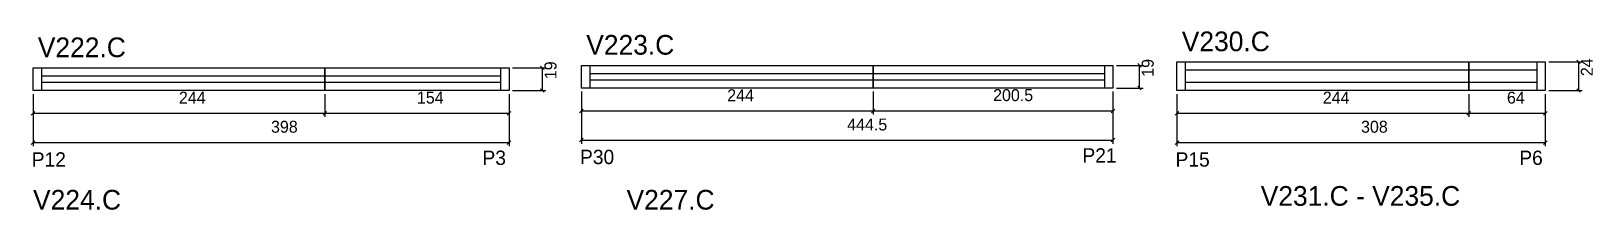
# Model space of a CAD drawing. Header units: metres. Extents: x 1681 to 2987, y 15941 to 16091.
import ezdxf

# ---------------------------------------------------------------- set-up
doc = ezdxf.new("R2010")
doc.units = ezdxf.units.M
for name, color, linetype in [('5', 7, 'Continuous'), ('COTA', 7, 'Continuous'), ('NOMENCLATURA', 7, 'Continuous'), ('Painéis', 7, 'Continuous'), ('SARR_2.2x7', 7, 'Continuous')]:
    doc.layers.add(name, color=color, linetype=linetype)

msp = doc.modelspace()

# ---------------------------------------------------------------- linework, layer by layer
at = {"layer": 'COTA', "color": 4, "lineweight": 25}
for p, q in [((2588.8, 16062.5), (2611, 16062.5)), ((2608, 16043.5), (2608, 16062.5)), ((1682.8, 16038.5), (1682.8, 16019.4)), ((1682.8, 16038.5), (1682.8, 15994.8)), ((1926.8, 16038.5), (1926.8, 16019.4)), ((1926.8, 16038.5), (1926.8, 16019.4)), ((2080.8, 16038.5), (2080.8, 16019.4)), ((2080.8, 16038.5), (2080.8, 15994.8)), ((2141.3, 16040.5), (2141.3, 16021.4)), ((2141.3, 16040.5), (2141.3, 15996.9)), ((2385.3, 16040.5), (2385.3, 16021.4)), ((2385.3, 16040.5), (2385.3, 16021.4)), ((2585.8, 16040.5), (2585.8, 16021.4)), ((2585.8, 16040.5), (2585.8, 15996.9)), ((2588.8, 16043.5), (2611, 16043.5)), ((2639.3, 16038.5), (2639.3, 16019.4)), ((2639.3, 16038.5), (2639.3, 15994.8)), ((2883.3, 16038.5), (2883.3, 16019.4)), ((2883.3, 16038.5), (2883.3, 16019.4)), ((2947.3, 16038.5), (2947.3, 16019.4)), ((2947.3, 16038.5), (2947.3, 15994.8)), ((1682.8, 16022.4), (1926.8, 16022.4)), ((1926.8, 16022.4), (2080.8, 16022.4)), ((2141.3, 16024.4), (2385.3, 16024.4)), ((2385.3, 16024.4), (2585.8, 16024.4)), ((2639.3, 16022.4), (2883.3, 16022.4)), ((2883.3, 16022.4), (2947.3, 16022.4)), ((1682.8, 15997.8), (2080.8, 15997.8)), ((2141.3, 15999.9), (2585.8, 15999.9)), ((2639.3, 15997.8), (2947.3, 15997.8))]:
    msp.add_line(p, q, dxfattribs=at)
at = {"layer": 'COTA', "color": 0, "lineweight": 25}
for p, q in [((2609.5, 16061), (2606.5, 16064)), ((2606.5, 16045), (2609.5, 16042)), ((1684.3, 16023.9), (1681.3, 16020.9)), ((1925.3, 16020.9), (1928.3, 16023.9)), ((1928.3, 16023.9), (1925.3, 16020.9)), ((2079.3, 16020.9), (2082.3, 16023.9)), ((2142.8, 16025.9), (2139.8, 16022.9)), ((2383.8, 16022.9), (2386.8, 16025.9)), ((2386.8, 16025.9), (2383.8, 16022.9)), ((2584.3, 16022.9), (2587.3, 16025.9)), ((2640.8, 16023.9), (2637.8, 16020.9)), ((2881.8, 16020.9), (2884.8, 16023.9)), ((2884.8, 16023.9), (2881.8, 16020.9)), ((2945.8, 16020.9), (2948.8, 16023.9)), ((1684.3, 15999.3), (1681.3, 15996.3)), ((2079.3, 15996.3), (2082.3, 15999.3)), ((2142.8, 16001.4), (2139.8, 15998.4)), ((2584.3, 15998.4), (2587.3, 16001.4)), ((2640.8, 15999.3), (2637.8, 15996.3)), ((2945.8, 15996.3), (2948.8, 15999.3))]:
    msp.add_line(p, q, dxfattribs=at)
at = {"layer": 'Painéis', "color": 0, "lineweight": 25}
for p, q in [((2110.1, 16059), (2107.1, 16062)), ((2976.6, 16064), (2973.6, 16067)), ((2107.1, 16043), (2110.1, 16040)), ((2973.6, 16043), (2976.6, 16040))]:
    msp.add_line(p, q, dxfattribs=at)
at = {"layer": 'Painéis', "color": 4, "lineweight": 25}
for p, q in [((2950.3, 16065.5), (2978.1, 16065.5)), ((2975.1, 16065.5), (2975.1, 16041.5)), ((2083.8, 16060.5), (2111.6, 16060.5)), ((2108.6, 16060.5), (2108.6, 16041.5)), ((2083.8, 16041.5), (2111.6, 16041.5)), ((2950.3, 16041.5), (2978.1, 16041.5))]:
    msp.add_line(p, q, dxfattribs=at)
at = {"layer": 'Painéis', "color": 200, "lineweight": 25}
for points in [[(2385.3, 16043.5), (2141.3, 16043.5), (2141.3, 16062.5), (2385.3, 16062.5)], [(2385.3, 16062.5), (2585.8, 16062.5), (2585.8, 16043.5), (2385.3, 16043.5)], [(2883.3, 16041.5), (2639.3, 16041.5), (2639.3, 16065.5), (2883.3, 16065.5)], [(2883.3, 16065.5), (2947.3, 16065.5), (2947.3, 16041.5), (2883.3, 16041.5)], [(1926.8, 16041.5), (1682.8, 16041.5), (1682.8, 16060.5), (1926.8, 16060.5)], [(1926.8, 16060.5), (2080.8, 16060.5), (2080.8, 16041.5), (1926.8, 16041.5)]]:
    msp.add_lwpolyline(points, close=True, dxfattribs=at)
at = {"layer": 'SARR_2.2x7', "color": 40, "lineweight": 25}
for p, q in [((2148.3, 16062.5), (2148.3, 16043.5)), ((2578.8, 16062.5), (2578.8, 16043.5)), ((2646.3, 16065.5), (2646.3, 16041.5)), ((2940.3, 16065.5), (2940.3, 16041.5)), ((1689.8, 16060.5), (1689.8, 16041.5)), ((1926.8, 16053.5), (1689.8, 16053.5)), ((1689.8, 16048.5), (1926.8, 16048.5)), ((2073.8, 16053.5), (1926.8, 16053.5)), ((1926.8, 16048.5), (2073.8, 16048.5)), ((2073.8, 16060.5), (2073.8, 16041.5)), ((2385.3, 16055.5), (2148.3, 16055.5)), ((2148.3, 16050.5), (2385.3, 16050.5)), ((2578.8, 16055.5), (2385.3, 16055.5)), ((2385.3, 16050.5), (2578.8, 16050.5)), ((2883.3, 16058.5), (2646.3, 16058.5)), ((2646.3, 16048.5), (2883.3, 16048.5)), ((2940.3, 16058.5), (2883.3, 16058.5)), ((2883.3, 16048.5), (2940.3, 16048.5))]:
    msp.add_line(p, q, dxfattribs=at)

# ---------------------------------------------------------------- texts
at = {"layer": '5', "color": 5, "lineweight": 25}
for s, p in [('P12', (1681.7, 15977.7)), ('P3', (2058.6, 15979.1)), ('P30', (2140.2, 15979.8)), ('P21', (2560.3, 15981.1)), ('P15', (2638.2, 15977.7)), ('P6', (2925.6, 15979.1))]:
    msp.add_text(s, height=12, rotation=360, dxfattribs=at).set_placement(p)
at = {"layer": 'COTA', "color": 240, "lineweight": 25}
msp.add_text('19', height=10, rotation=90, dxfattribs=at).set_placement((2619.9, 16053))
for s, p in [('244', (1804.8, 16030.5)), ('154', (2003.8, 16030.5)), ('244', (2263.3, 16032.5)), ('200.5', (2485.6, 16032.6)), ('244', (2761.3, 16030.5)), ('64', (2915.3, 16030.5)), ('398', (1881.8, 16006.1)), ('444.5', (2363.6, 16008)), ('308', (2793.3, 16006.1))]:
    msp.add_text(s, height=10, dxfattribs=at).set_placement(p)
at = {"layer": 'NOMENCLATURA', "color": 7, "lineweight": 25}
for s, p in [('V223.C', (2145.4, 16071.5)), ('V230.C', (2643.4, 16074.4)), ('V222.C', (1686.8, 16069.4)), ('V224.C', (1682.8, 15941.7)), ('V227.C', (2179.1, 15941.7)), ('V231.C - V235.C', (2709.4, 15944.9))]:
    msp.add_text(s, height=16.5, dxfattribs=at).set_placement(p)
at = {"layer": 'Painéis', "color": 240, "lineweight": 25}
for s, p in [('19', (2120.5, 16051)), ('24', (2987.1, 16053.5))]:
    msp.add_text(s, height=10, rotation=90, dxfattribs=at).set_placement(p)

doc.saveas('drawing.dxf')
